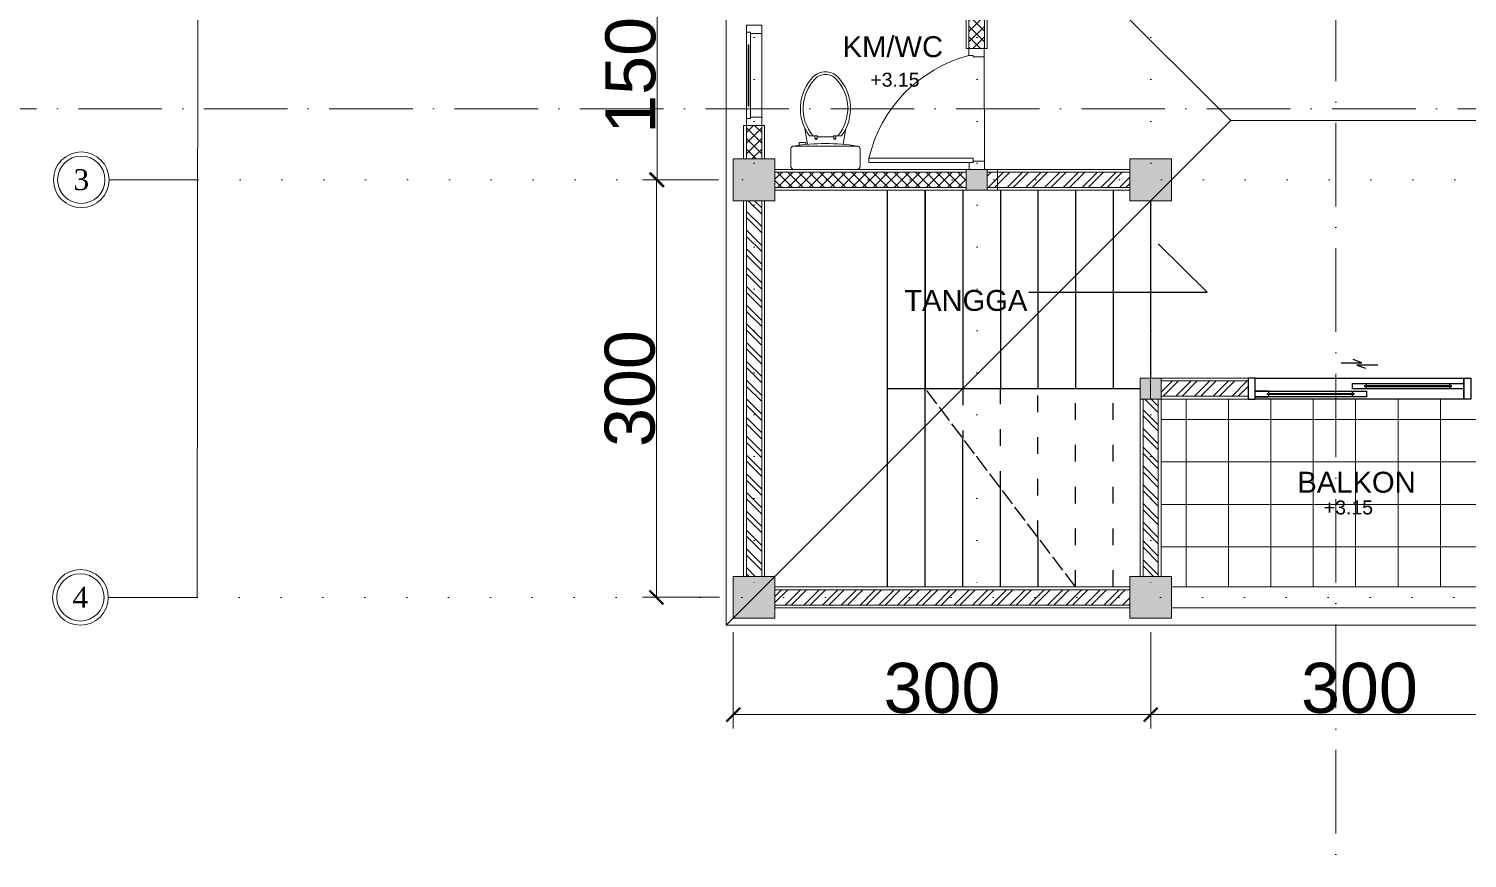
# Model space of a CAD drawing. Header units: millimetres. Extents: x -12161372 to 46643, y -9506984 to 15358.
# Drawn here: x 16786 to 17820, y 5171 to 5767 of the extents above; entities that cross this region are included whole.
import ezdxf

# ---------------------------------------------------------------- set-up
doc = ezdxf.new("R2010")
doc.units = ezdxf.units.MM
for name, pattern in [('ACAD_ISO02W100', [15, 12, -3]), ('ACAD_ISO03W100', [30, 12, -18]), ('ACAD_ISO07W100', [3, 0, -3]), ('ACAD_ISO10W100', [18, 12, -3, 0, -3])]:
    doc.linetypes.add(name, pattern=pattern)
for name, color, linetype, lineweight in [('arsiran', 202, 'Continuous', 0), ('atap', 220, 'Continuous', 0), ('dimensi', 50, 'Continuous', 5), ('dinding', 110, 'Continuous', 9), ('furniture', 7, 'Continuous', 5), ('garis potongan', 3, 'ACAD_ISO10W100', 18), ('interior', 7, 'Continuous', 13), ('jendela', 7, 'Continuous', 15), ('kolom', 150, 'Continuous', 13), ('pintu', 7, 'Continuous', 13), ('teks', 255, 'Continuous', 5)]:
    doc.layers.add(name, color=color, linetype=linetype, lineweight=lineweight)
doc.layers.add('lantai', color=9, linetype='Continuous')
doc.styles.get("Standard").update_dxf_attribs({"font": 'arial.ttf'})
doc.styles.add('teks2', font='times.ttf', dxfattribs={"height": 15})
doc.dimstyles.new('ISO-25', dxfattribs={"dimtxt": 4.5, "dimasz": 10, "dimexe": 10, "dimexo": 10, "dimtad": 1, "dimtxsty": 'Standard', "dimblk": 'ARCHTICK', "dimcen": 2.5, "dimclrt": 256, "dimadec": 0, "dimazin": 0, "dimtfac": 1, "dimtmove": 0, "dimatfit": 3, "dimfxl": 75, "dimfxlon": 1, "dimtfillclr": 256, "dimlwd": -1, "dimlwe": -1, "dimarcsym": 0})

# ---------------------------------------------------------------- blocks, each defined once
blk = doc.blocks.new('*U10')
at = {"layer": 'arsiran'}
h = blk.add_hatch(dxfattribs=at)
h.set_pattern_fill('ANSI32', color=256)
h.set_pattern_definition([(45, (-2274.681, -4513.269), (-6.735192, 6.735192), []), (45, (-2270.191, -4513.269), (-6.735192, 6.735192), [])])
h.paths.add_polyline_path([(0, 5.5), (0, -5.5), (270, -5.5), (270, 5.5)])
blk.add_lwpolyline([(0, -5.5), (270, -5.5), (270, 5.5), (0, 5.5)], close=True, dxfattribs=at)
at = {"layer": 'dinding'}
blk.add_lwpolyline([(0, -7.5), (270, -7.5), (270, 7.5), (0, 7.5)], close=True, dxfattribs=at)
blk = doc.blocks.new('*U24')
at = {"layer": 'arsiran'}
h = blk.add_hatch(dxfattribs=at)
h.set_pattern_fill('ANSI32', color=256)
h.set_pattern_definition([(45, (-2289.681, -4513.269), (-6.735192, 6.735192), []), (45, (-2285.191, -4513.269), (-6.735192, 6.735192), [])])
h.paths.add_polyline_path([(0, 5.5), (0, -5.5), (255, -5.5), (255, 5.5)])
blk.add_lwpolyline([(0, -5.5), (255, -5.5), (255, 5.5), (0, 5.5)], close=True, dxfattribs=at)
at = {"layer": 'dinding'}
blk.add_lwpolyline([(0, -7.5), (255, -7.5), (255, 7.5), (0, 7.5)], close=True, dxfattribs=at)
blk = doc.blocks.new('*U26')
at = {"layer": 'arsiran'}
h = blk.add_hatch(dxfattribs=at)
h.set_pattern_fill('ANSI32', color=256, angle=0.0035)
h.set_pattern_definition([(45.0035, (-2441.913, -4513.418), (-6.735604, 6.73478), []), (45.0035, (-2437.423, -4513.418), (-6.735604, 6.73478), [])])
h.paths.add_polyline_path([(0, 5.5), (0, -5.5), (102.5, -5.5), (102.5, 5.5)])
blk.add_lwpolyline([(0, -5.5), (102.5, -5.5), (102.5, 5.5), (0, 5.5)], close=True, dxfattribs=at)
at = {"layer": 'dinding'}
blk.add_lwpolyline([(0, -7.5), (102.5, -7.5), (102.5, 7.5), (0, 7.5)], close=True, dxfattribs=at)
blk = doc.blocks.new('*U13')
at = {"layer": 'arsiran'}
h = blk.add_hatch(dxfattribs=at)
h.set_pattern_fill('ANSI32', color=256)
h.set_pattern_definition([(45, (-2417.181, -4513.269), (-6.735192, 6.735192), []), (45, (-2412.691, -4513.269), (-6.735192, 6.735192), [])])
h.paths.add_polyline_path([(0, 5.5), (0, -5.5), (127.5, -5.5), (127.5, 5.5)])
blk.add_lwpolyline([(0, -5.5), (127.5, -5.5), (127.5, 5.5), (0, 5.5)], close=True, dxfattribs=at)
at = {"layer": 'dinding'}
blk.add_lwpolyline([(0, -7.5), (127.5, -7.5), (127.5, 7.5), (0, 7.5)], close=True, dxfattribs=at)
blk = doc.blocks.new('*U29')
at = {"layer": 'arsiran'}
h = blk.add_hatch(dxfattribs=at)
h.set_pattern_fill('ANSI32', color=256)
h.set_pattern_definition([(45, (-2482.181, -4513.269), (-6.735192, 6.735192), []), (45, (-2477.691, -4513.269), (-6.735192, 6.735192), [])])
h.paths.add_polyline_path([(0, 5.5), (0, -5.5), (62.5, -5.5), (62.5, 5.5)])
blk.add_lwpolyline([(0, -5.5), (62.5, -5.5), (62.5, 5.5), (0, 5.5)], close=True, dxfattribs=at)
at = {"layer": 'dinding'}
blk.add_lwpolyline([(0, -7.5), (62.5, -7.5), (62.5, 7.5), (0, 7.5)], close=True, dxfattribs=at)
blk = doc.blocks.new('_ArchTick')
at = {"color": 0, "linetype": 'ByBlock', "const_width": 0.15}
blk.add_lwpolyline([(-0.5, -0.5), (0.5, 0.5)], dxfattribs=at)
blk = doc.blocks.new('*D106')
at = {"layer": 'Defpoints', "color": 0, "ltscale": 10, "transparency": 16777216}
for p in [(17291.4, 5808.7), (17237.4, 5658.7), (17291.4, 5658.7)]:
    blk.add_point(p, dxfattribs=at)
at = {"layer": 'dimensi', "color": 0, "ltscale": 10, "transparency": 16777216}
for p, q in [((17281.4, 5808.7), (17227.4, 5808.7)), ((17237.4, 5808.7), (17237.4, 5658.7)), ((17281.4, 5658.7), (17227.4, 5658.7))]:
    blk.add_line(p, q, dxfattribs=at)
at = {"layer": 'dimensi', "color": 0, "ltscale": 10, "transparency": 16777216, "xscale": 10, "yscale": 10, "zscale": 10}
for p, rotation in [((17237.4, 5808.7), 90), ((17237.4, 5658.7), 270)]:
    blk.add_blockref('_ArchTick', p, dxfattribs=dict(at, rotation=rotation))
at = {"layer": 'dimensi', "ltscale": 10, "transparency": 16777216, "insert": (17218.4, 5733.7), "char_height": 4.5, "attachment_point": 5, "rotation": 90}
blk.add_mtext('{\\H8x;150}', dxfattribs=at)
blk = doc.blocks.new('*D107')
at = {"layer": 'Defpoints', "color": 0, "ltscale": 10, "transparency": 16777216}
for p in [(17291.4, 5658.7), (17236.9, 5358.7), (17292.1, 5358.7)]:
    blk.add_point(p, dxfattribs=at)
at = {"layer": 'dimensi', "color": 0, "ltscale": 10, "transparency": 16777216}
for p, q in [((17281.4, 5658.7), (17226.9, 5658.7)), ((17236.9, 5658.7), (17236.9, 5358.7)), ((17282.1, 5358.7), (17226.9, 5358.7))]:
    blk.add_line(p, q, dxfattribs=at)
at = {"layer": 'dimensi', "color": 0, "ltscale": 10, "transparency": 16777216, "xscale": 10, "yscale": 10, "zscale": 10}
for p, rotation in [((17236.9, 5658.7), 90), ((17236.9, 5358.7), 270)]:
    blk.add_blockref('_ArchTick', p, dxfattribs=dict(at, rotation=rotation))
at = {"layer": 'dimensi', "ltscale": 10, "transparency": 16777216, "insert": (17217.9, 5508.7), "char_height": 4.5, "attachment_point": 5, "rotation": 90}
blk.add_mtext('{\\H8x;300}', dxfattribs=at)
blk = doc.blocks.new('*D108')
at = {"layer": 'Defpoints', "color": 0, "ltscale": 10, "transparency": 16777216}
for p in [(17292.1, 5343.7), (17592.1, 5343.7), (17592.1, 5274.4)]:
    blk.add_point(p, dxfattribs=at)
at = {"layer": 'dimensi', "color": 0, "ltscale": 10, "transparency": 16777216}
for p, q in [((17292.1, 5333.7), (17292.1, 5264.4)), ((17592.1, 5333.7), (17592.1, 5264.4)), ((17292.1, 5274.4), (17592.1, 5274.4))]:
    blk.add_line(p, q, dxfattribs=at)
at = {"layer": 'dimensi', "color": 0, "ltscale": 10, "transparency": 16777216, "xscale": 10, "yscale": 10, "zscale": 10, "rotation": 180}
blk.add_blockref('_ArchTick', (17292.1, 5274.4), dxfattribs=at)
at = {"layer": 'dimensi', "color": 0, "ltscale": 10, "transparency": 16777216, "xscale": 10, "yscale": 10, "zscale": 10}
blk.add_blockref('_ArchTick', (17592.1, 5274.4), dxfattribs=at)
at = {"layer": 'dimensi', "ltscale": 10, "transparency": 16777216, "insert": (17442.1, 5293.4), "char_height": 4.5, "attachment_point": 5}
blk.add_mtext('{\\H8x;300}', dxfattribs=at)
blk = doc.blocks.new('*D109')
at = {"layer": 'Defpoints', "color": 0, "ltscale": 10, "transparency": 16777216}
for p in [(17592.1, 5343.7), (17892.1, 5343.7), (17892.1, 5274.4)]:
    blk.add_point(p, dxfattribs=at)
at = {"layer": 'dimensi', "color": 0, "ltscale": 10, "transparency": 16777216}
for p, q in [((17592.1, 5333.7), (17592.1, 5264.4)), ((17892.1, 5333.7), (17892.1, 5264.4)), ((17592.1, 5274.4), (17892.1, 5274.4))]:
    blk.add_line(p, q, dxfattribs=at)
at = {"layer": 'dimensi', "color": 0, "ltscale": 10, "transparency": 16777216, "xscale": 10, "yscale": 10, "zscale": 10, "rotation": 180}
blk.add_blockref('_ArchTick', (17592.1, 5274.4), dxfattribs=at)
at = {"layer": 'dimensi', "color": 0, "ltscale": 10, "transparency": 16777216, "xscale": 10, "yscale": 10, "zscale": 10}
blk.add_blockref('_ArchTick', (17892.1, 5274.4), dxfattribs=at)
at = {"layer": 'dimensi', "ltscale": 10, "transparency": 16777216, "insert": (17742.1, 5293.4), "char_height": 4.5, "attachment_point": 5}
blk.add_mtext('{\\H8x;300}', dxfattribs=at)

msp = doc.modelspace()

# ---------------------------------------------------------------- hatches: boundary and pattern name
at = {"layer": 'dinding'}
h = msp.add_hatch(dxfattribs=at)
h.set_pattern_fill('ANSI37', color=202, scale=1.7, angle=270)
h.set_pattern_definition([(315, (13280.1863, 11011.1934), (3.816609, 3.816609), []), (45, (13280.1863, 11011.1934), (-3.816609, 3.816609), [])])
h.paths.add_polyline_path([(17461.573, 5752.984), (17472.573, 5752.984), (17472.546, 5801.124), (17461.546, 5801.124)])
h = msp.add_hatch(dxfattribs=at)
h.set_pattern_fill('ANSI37', color=202, scale=1.7, angle=270)
h.set_pattern_definition([(315, (13120.2014, 10907.746), (3.816609, 3.816609), []), (45, (13120.2014, 10907.746), (-3.816609, 3.816609), [])])
h.paths.add_polyline_path([(17301.561, 5673.676), (17312.561, 5673.676), (17312.561, 5697.676), (17301.561, 5697.676)])
h = msp.add_hatch(dxfattribs=at)
h.set_pattern_fill('ANSI37', color=202, scale=1.7)
h.set_pattern_definition([(45, (12111.991, 1471.817), (-3.816609, 3.816609), []), (135, (12111.991, 1471.817), (-3.816609, -3.816609), [])])
h.paths.add_polyline_path([(17459.569, 5653.176), (17459.569, 5664.176), (17322.061, 5664.176), (17322.061, 5653.176)])
h = msp.add_hatch(dxfattribs=at)
h.set_pattern_fill('NET', color=8, scale=9.6)
h.paths.add_polyline_path([(17884.561, 5501.176), (17599.561, 5501.176), (17599.561, 5373.676), (17607.061, 5373.676), (17607.061, 5366.176), (17877.061, 5366.176), (17877.061, 5373.676), (17884.561, 5373.676)])
at = {"layer": 'kolom'}
h = msp.add_hatch(color=256, dxfattribs=at)
h.dxf.hatch_style = 1
h.paths.add_polyline_path([(17322.061, 5643.676), (17322.061, 5673.676), (17292.061, 5673.676), (17292.061, 5643.676)])
h = msp.add_hatch(color=256, dxfattribs=at)
h.dxf.hatch_style = 1
h.paths.add_polyline_path([(17474.585, 5666.176), (17459.585, 5666.176), (17459.585, 5651.176), (17474.585, 5651.176)])
h = msp.add_hatch(color=256, dxfattribs=at)
h.dxf.hatch_style = 1
h.paths.add_polyline_path([(17607.061, 5643.676), (17607.061, 5673.676), (17577.061, 5673.676), (17577.061, 5643.676)])
h = msp.add_hatch(color=256, dxfattribs=at)
h.dxf.hatch_style = 1
h.paths.add_polyline_path([(17584.561, 5501.176), (17599.561, 5501.176), (17599.561, 5516.176), (17584.561, 5516.176)])
h = msp.add_hatch(color=256, dxfattribs=at)
h.dxf.hatch_style = 1
h.paths.add_polyline_path([(17322.061, 5343.676), (17322.061, 5373.676), (17292.061, 5373.676), (17292.061, 5343.676)])
h = msp.add_hatch(color=256, dxfattribs=at)
h.dxf.hatch_style = 1
h.paths.add_polyline_path([(17607.061, 5343.676), (17607.061, 5373.676), (17577.061, 5373.676), (17577.061, 5343.676)])

# ---------------------------------------------------------------- linework, layer by layer
for p, q in [((17728.882, 5527.29), (17743.882, 5527.29)), ((17743.882, 5527.29), (17737.687, 5529.47)), ((17755.283, 5525.488), (17740.283, 5525.488)), ((17740.283, 5525.488), (17746.478, 5523.308)), ((17747.061, 5510.776), (17747.061, 5512.376)), ((17747.061, 5509.176), (17747.061, 5509.976)), ((17747.061, 5508.376), (17747.061, 5509.976)), ((17807.061, 5510.776), (17807.061, 5512.376)), ((17808.061, 5510.776), (17807.061, 5510.776)), ((17807.061, 5508.376), (17807.061, 5509.976)), ((17807.061, 5509.976), (17808.061, 5509.976)), ((17808.061, 5509.976), (17808.061, 5510.776)), ((17677.061, 5506.776), (17667.061, 5506.776)), ((17667.061, 5502.776), (17677.061, 5502.776)), ((17676.061, 5504.376), (17676.061, 5505.176)), ((17676.061, 5505.176), (17677.061, 5505.176)), ((17677.061, 5504.376), (17676.061, 5504.376)), ((17677.061, 5505.176), (17677.061, 5506.776)), ((17677.061, 5502.776), (17677.061, 5504.376)), ((17737.061, 5505.176), (17737.061, 5506.776)), ((17737.061, 5506.776), (17747.061, 5506.776)), ((17738.061, 5505.176), (17737.061, 5505.176)), ((17737.061, 5502.776), (17737.061, 5504.376)), ((17737.061, 5504.376), (17738.061, 5504.376)), ((17738.061, 5504.376), (17738.061, 5505.176))]:
    msp.add_line(p, q)
for points in [[(17662.061, 5501.176), (17667.061, 5501.176), (17667.061, 5516.176), (17662.061, 5516.176)], [(17667.061, 5516.176), (17817.061, 5516.176), (17817.061, 5501.176), (17667.061, 5501.176)], [(17737.061, 5512.376), (17817.061, 5512.376), (17817.061, 5508.376), (17737.061, 5508.376)], [(17746.061, 5510.776), (17808.061, 5510.776), (17808.061, 5509.976), (17746.061, 5509.976)], [(17822.061, 5501.176), (17817.061, 5501.176), (17817.061, 5516.176), (17822.061, 5516.176)], [(17667.061, 5506.776), (17747.061, 5506.776), (17747.061, 5502.776), (17667.061, 5502.776)], [(17676.061, 5505.176), (17738.061, 5505.176), (17738.061, 5504.376), (17676.061, 5504.376)]]:
    msp.add_lwpolyline(points, close=True)
at = {"layer": 'arsiran'}
for points in [[(17461.546, 5801.124), (17461.462, 5752.978)], [(17472.643, 5752.984), (17472.643, 5801.124)], [(17301.561, 5697.676), (17301.561, 5673.676)], [(17312.561, 5673.676), (17312.561, 5697.676)], [(17459.569, 5664.176), (17322.061, 5664.176)], [(17459.569, 5653.156), (17322.061, 5653.156)]]:
    msp.add_lwpolyline(points, dxfattribs=at)
at = {"layer": 'atap', "ltscale": 10}
for q in [(17287.061, 6063.676), (17287.061, 5338.676), (17849.561, 5701.176)]:
    msp.add_line((17649.561, 5701.176), q, dxfattribs=at)
msp.add_lwpolyline([(17287.061, 6063.676), (17287.061, 5338.676), (18212.061, 5338.676), (18212.061, 5789.069)], dxfattribs=at)
at = {"layer": 'dinding'}
for points in [[(17459.561, 5801.124), (17459.573, 5752.984), (17474.573, 5752.984), (17474.561, 5801.124)], [(17299.561, 5697.676), (17299.561, 5673.676), (17314.561, 5673.676), (17314.561, 5697.676)], [(17322.061, 5651.176), (17459.569, 5651.176), (17459.569, 5666.176), (17322.061, 5666.176)], [(17607.061, 5351.176), (17877.061, 5351.176), (17877.061, 5366.176), (17607.061, 5366.176)]]:
    msp.add_lwpolyline(points, close=True, dxfattribs=at)
at = {"layer": 'garis potongan', "ltscale": 5}
for points in [[(17750.159, 5008.854), (17725.159, 5008.854), (17725.159, 6608.868), (17750.159, 6608.868)], [(16641.36, 5684.673), (16641.36, 5709.673), (19143.906, 5709.673), (19143.906, 5684.673)]]:
    msp.add_lwpolyline(points, dxfattribs=at)
at = {"layer": 'interior'}
for p, q in [((17345.571, 5684.16), (17343.645, 5695.502)), ((17371.135, 5684.16), (17373.06, 5695.502))]:
    msp.add_line(p, q, dxfattribs=at)
for points in [[(17369.893, 5690.29, 0.36578103), (17367.26, 5732.572, 0.20595815), (17358.353, 5736.328, 0.20595815), (17349.446, 5732.572, 0.36578103), (17346.813, 5690.29)], [(17367.355, 5690.29, 0.37975201), (17365.816, 5731.188, 0.20627472), (17358.353, 5734.328, 0.20627472), (17350.889, 5731.188, 0.37975201), (17349.351, 5690.29)]]:
    msp.add_lwpolyline(points, format="xyb", dxfattribs=at)
for points in [[(17369.893, 5690.29), (17364.35, 5690.29), (17363.911, 5689.593), (17352.795, 5689.593), (17352.356, 5690.29), (17346.813, 5690.29)], [(17350.808, 5690.29), (17350.808, 5688.369), (17352.356, 5688.369), (17352.356, 5690.29)], [(17365.898, 5690.29), (17365.898, 5688.369), (17364.35, 5688.369), (17364.35, 5690.29)], [(17344.15, 5684.031), (17344.15, 5685.373), (17339.355, 5685.373), (17339.355, 5683.494)]]:
    msp.add_lwpolyline(points, dxfattribs=at)
msp.add_lwpolyline([(17383.197, 5680.949), (17383.197, 5668.176, -0.41421356), (17381.197, 5666.176), (17335.509, 5666.176, -0.41421356), (17333.509, 5668.176), (17333.509, 5680.949, -0.41421356), (17335.509, 5682.949), (17381.197, 5682.949, -0.41421356)], format="xyb", close=True, dxfattribs=at)
for centre, radius, start, end in [((17351.582, 5688.369), 0.774, 180, 360), ((17365.124, 5688.369), 0.774, 180, 0), ((17358.353, 5535.509), 149.199, 81.19285, 98.80715)]:
    msp.add_arc(centre, radius, start, end, dxfattribs=at)
at = {"layer": 'jendela'}
msp.add_line((17312.561, 5763.676), (17312.561, 5703.676), dxfattribs=at)
for points in [[(17301.561, 5764.676), (17301.561, 5702.676), (17304.561, 5702.676), (17304.561, 5764.676)], [(17303.361, 5755.676), (17303.361, 5711.676), (17302.761, 5711.676), (17302.761, 5755.676)]]:
    msp.add_lwpolyline(points, close=True, dxfattribs=at)
at = {"layer": 'kolom'}
for p, q in [((17482.069, 5666.17), (17482.069, 5651.17)), ((17482.069, 5666.17), (17482.069, 5651.17)), ((17592.061, 5516.176), (17592.061, 5501.176))]:
    msp.add_line(p, q, dxfattribs=at)
for points in [[(17292.061, 5643.676), (17322.061, 5643.676), (17322.061, 5673.676), (17292.061, 5673.676)], [(17459.569, 5651.176), (17474.569, 5651.176), (17474.569, 5666.176), (17459.569, 5666.176)], [(17577.061, 5643.676), (17607.061, 5643.676), (17607.061, 5673.676), (17577.061, 5673.676)], [(17584.561, 5501.176), (17599.561, 5501.176), (17599.561, 5516.176), (17584.561, 5516.176)], [(17292.061, 5343.676), (17322.061, 5343.676), (17322.061, 5373.676), (17292.061, 5373.676)], [(17577.061, 5343.676), (17607.061, 5343.676), (17607.061, 5373.676), (17577.061, 5373.676)]]:
    msp.add_lwpolyline(points, close=True, dxfattribs=at)
at = {"layer": 'lantai'}
for p, q in [((17403.061, 5366.176), (17403.061, 5651.176)), ((17403.061, 5366.176), (17403.061, 5651.176)), ((17430.061, 5366.176), (17430.061, 5651.176)), ((17430.061, 5366.176), (17430.061, 5651.176)), ((17430.061, 5651.176), (17430.061, 5508.676)), ((17430.061, 5366.176), (17430.061, 5651.176)), ((17430.061, 5366.176), (17430.061, 5651.176)), ((17457.061, 5651.176), (17457.061, 5508.676)), ((17457.061, 5651.176), (17457.061, 5508.676)), ((17457.061, 5651.176), (17457.061, 5508.676)), ((17484.061, 5651.176), (17484.061, 5508.676)), ((17484.061, 5651.176), (17484.061, 5508.676)), ((17484.061, 5651.176), (17484.061, 5508.676)), ((17484.061, 5651.176), (17484.061, 5508.676)), ((17511.061, 5651.176), (17511.061, 5508.676)), ((17511.061, 5651.176), (17511.061, 5508.676)), ((17511.061, 5651.176), (17511.061, 5508.676)), ((17511.061, 5651.176), (17511.061, 5508.676)), ((17511.061, 5651.176), (17511.061, 5508.676)), ((17538.061, 5651.176), (17538.061, 5508.676)), ((17538.061, 5651.176), (17538.061, 5508.676)), ((17538.061, 5651.176), (17538.061, 5508.676)), ((17565.061, 5651.176), (17565.061, 5508.676)), ((17565.061, 5651.176), (17565.061, 5508.676)), ((17592.061, 5643.676), (17592.061, 5516.176)), ((17632.713, 5577.931), (17597.541, 5612.682)), ((17504.435, 5577.931), (17632.713, 5577.931)), ((17403.061, 5508.676), (17584.561, 5508.676)), ((17457.061, 5366.176), (17457.061, 5473.051)), ((17484.061, 5366.176), (17484.061, 5437.426)), ((17511.061, 5401.801), (17511.061, 5366.176))]:
    msp.add_line(p, q, dxfattribs=at)
at = {"layer": 'lantai', "linetype": 'ACAD_ISO02W100'}
msp.add_line((17538.061, 5366.176), (17430.061, 5508.676), dxfattribs=at)
msp.add_line((17538.061, 5366.176), (17430.061, 5508.676), dxfattribs=at)
at = {"layer": 'lantai', "linetype": 'ACAD_ISO03W100'}
for p, q in [((17457.061, 5508.676), (17457.061, 5473.051)), ((17484.061, 5437.426), (17484.061, 5508.676)), ((17511.061, 5401.801), (17511.061, 5508.676)), ((17511.061, 5401.801), (17511.061, 5508.676)), ((17538.061, 5366.176), (17538.061, 5508.676)), ((17538.061, 5366.176), (17538.061, 5508.676)), ((17538.061, 5366.176), (17538.061, 5508.676)), ((17565.061, 5366.176), (17565.061, 5508.676)), ((17565.061, 5366.176), (17565.061, 5508.676))]:
    msp.add_line(p, q, dxfattribs=at)
at = {"layer": 'pintu'}
msp.add_line((17472.554, 5672.176), (17472.468, 5747.176), dxfattribs=at)
for points in [[(17312.561, 5769.676), (17312.561, 5763.676), (17304.561, 5763.676), (17304.561, 5764.676), (17301.561, 5764.676), (17301.561, 5769.676)], [(17312.561, 5697.676), (17312.561, 5703.676), (17304.561, 5703.676), (17304.561, 5702.676), (17301.561, 5702.676), (17301.561, 5697.676)], [(17464.571, 5674.167), (17464.572, 5671.167), (17389.572, 5671.136), (17389.571, 5674.136)]]:
    msp.add_lwpolyline(points, close=True, dxfattribs=at)
for points in [[(17472.461, 5752.991), (17461.462, 5752.978), (17461.468, 5747.978), (17464.468, 5747.981), (17464.469, 5746.981), (17472.468, 5746.991), (17472.461, 5752.991)], [(17472.56, 5666.176), (17472.561, 5666.176), (17472.554, 5672.176), (17464.571, 5672.167), (17464.572, 5671.167), (17461.572, 5671.164), (17461.578, 5666.164), (17472.561, 5666.176)]]:
    msp.add_lwpolyline(points, dxfattribs=at)
msp.add_arc((17486.739, 5651.449), 99.782, 104.67103, 166.858457, dxfattribs=at)
at = {"layer": 'teks', "linetype": 'ACAD_ISO07W100', "ltscale": 10}
for p, q in [((17307.061, 6362.808), (17307.061, 5343.676)), ((17592.199, 6362.808), (17592.199, 5343.676)), ((16907.535, 5658.676), (18212.061, 5658.676)), ((16906.91, 5358.676), (18212.061, 5358.676))]:
    msp.add_line(p, q, dxfattribs=at)
at = {"layer": 'teks', "linetype": 'ACAD_ISO07W100', "lineweight": 0, "ltscale": 10}
msp.add_line((17467.545, 6362.808), (17467.208, 5351.176), dxfattribs=at)
at = {"layer": 'teks', "ltscale": 10}
msp.add_line((16907.535, 6043.676), (16906.91, 5358.676), dxfattribs=at)
at = {"layer": 'teks', "ltscale": 0.8}
for p, q in [((16907.535, 5658.676), (16843.578, 5658.676)), ((16906.91, 5358.676), (16842.953, 5358.676))]:
    msp.add_line(p, q, dxfattribs=at)
at = {"layer": 'teks'}
for centre, radius in [((16823.578, 5658.676), 20), ((16823.578, 5658.676), 17), ((16822.953, 5358.676), 20), ((16822.953, 5358.676), 17)]:
    msp.add_circle(centre, radius, dxfattribs=at)

# ---------------------------------------------------------------- block references
at = {"layer": 'dinding'}
for name, p in [('*U26', (17474.569, 5658.67)), ('*U29', (17599.561, 5508.676)), ('*U24', (17322.061, 5358.676))]:
    msp.add_blockref(name, p, dxfattribs=at)
at = {"layer": 'dinding', "rotation": 270}
for name, p in [('*U10', (17307.061, 5643.676)), ('*U13', (17592.061, 5501.176)), ('*U13', (17592.061, 5501.176))]:
    msp.add_blockref(name, p, dxfattribs=at)

# ---------------------------------------------------------------- texts
at = {"layer": 'furniture', "ltscale": 10, "attachment_point": 1}
for s, width, insert, char_height in [('KM/WC', 86.43444, (17370.724, 5761.805), 15), ('+3.15', 69.06045, (17390.638, 5735.584), 10), ('TANGGA', 108, (17415, 5579.504), 15), ('BALKON', 82.03252, (17697.5, 5448.907), 15), ('+3.15', 69.06045, (17716.52, 5428.27), 10)]:
    msp.add_mtext_dynamic_manual_height_columns(s, width=width, gutter_width=100, heights=[0], dxfattribs=dict(at, insert=insert, char_height=char_height))
at = {"layer": 'teks', "char_height": 15, "attachment_point": 5, "style": 'teks2'}
for s, insert in [('3', (16823.578, 5658.676)), ('4', (16822.953, 5358.676))]:
    msp.add_mtext_dynamic_manual_height_columns(s, width=35.65071, gutter_width=15, heights=[0], dxfattribs=dict(at, insert=insert))

# ---------------------------------------------------------------- dimensions: what is measured, and where the dimension line sits
at = {"layer": 'dimensi', "ltscale": 10}
for base, p1, p2, picture, middle in [((17237.371, 5658.676), (17291.436, 5808.676), (17291.436, 5658.676), '*D106', (17218.366, 5733.676)), ((17236.888, 5358.676), (17291.436, 5658.676), (17292.061, 5358.676), '*D107', (17217.87, 5508.676))]:
    dim = msp.add_linear_dim(base=base, p1=p1, p2=p2, angle=90, text='{\\H8x;<>}', dimstyle='ISO-25', dxfattribs=at)
    dim.commit()
    dim.dimension.update_dxf_attribs({"geometry": picture, "text_midpoint": middle})
dim = msp.add_linear_dim(base=(17592.061, 5274.382), p1=(17292.061, 5343.676), p2=(17592.061, 5343.676), text='{\\H8x;<>}', dimstyle='ISO-25', dxfattribs=at)
dim.commit()
dim.dimension.update_dxf_attribs({"geometry": '*D108', "text_midpoint": (17442.061, 5274.382), "dimtype": 160})
dim = msp.add_linear_dim(base=(17892.061, 5274.363), p1=(17592.061, 5343.676), p2=(17892.061, 5343.676), text='{\\H8x;<>}', dimstyle='ISO-25', dxfattribs=at)
dim.commit()
dim.dimension.update_dxf_attribs({"geometry": '*D109', "text_midpoint": (17742.061, 5293.381)})

doc.saveas('drawing.dxf')
